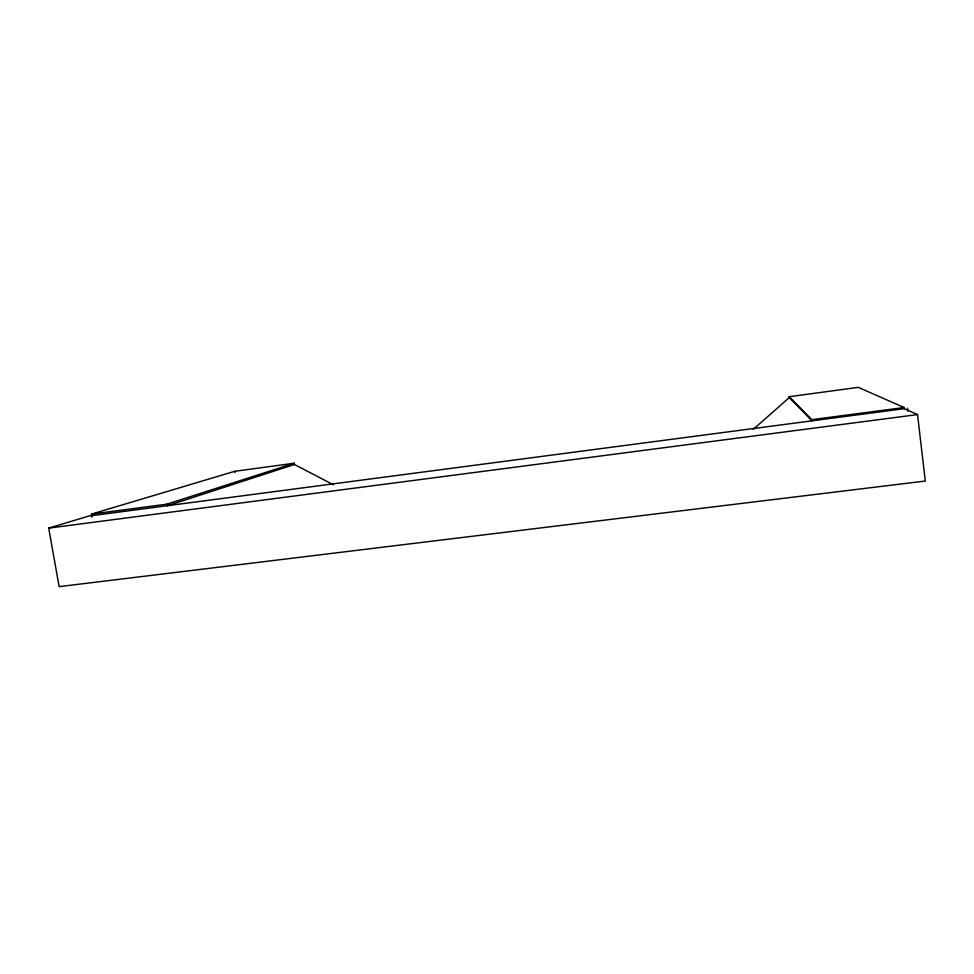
<?xml version="1.0" encoding="UTF-8"?>
<svg xmlns="http://www.w3.org/2000/svg" width="974" height="974" viewBox="0 0 974 974"><rect width="100%" height="100%" fill="white"/><g stroke="black" fill="none" stroke-linecap="round" stroke-linejoin="round"><path stroke-width="1.46" d="M753.231 429.376L789.281 397.575L789.171 396.71L858.301 387.36L904.128 407.509L904.274 408.678L917.532 414.583L925.3 481.046L59.134 586.64L48.7 528.115L88.902 516.037L904.274 408.678M294.452 464.488L167.248 505.798L166.968 504.155L294.245 463.234L294.452 464.488L333.376 484.772M91.946 517.084L91.422 514.126L234.88 471.27L294.245 463.234M91.422 514.126L166.968 504.155M789.171 396.71L811.878 419.672L904.128 407.509M48.7 528.115L917.532 414.583M789.281 397.575L812.012 420.829L811.878 419.672M234.88 471.27L235.087 472.512M907.5 408.216L907.853 411.223"/></g></svg>
